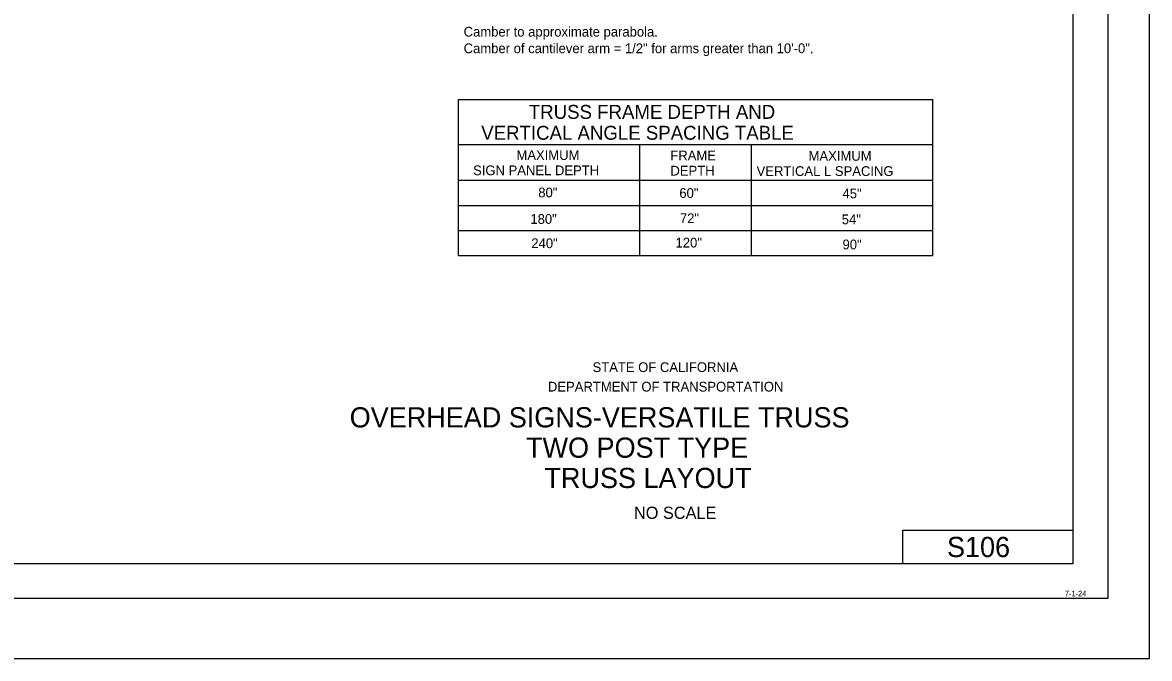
# Model space of a CAD drawing. Extents: x -893 to 867, y -474 to 712.
# Drawn here: x 58 to 867, y -474 to -18 of the extents above; entities that cross this region are included whole.
import ezdxf

# ---------------------------------------------------------------- set-up
doc = ezdxf.new("R2010")
doc.units = 0
for name, color, linetype in [('border_INSIDE-BORDER-anno', 7, 'Continuous'), ('border_PLOTTING-ELEMENTS', 7, 'Continuous'), ('border_rw_22x34_Cut_Lines', 7, 'Continuous'), ('border_SHEET', 7, 'Continuous'), ('border_WITHIN-BORDER-anno', 7, 'Continuous'), ('str_Text-A', 7, 'Continuous'), ('str_Text-B', 7, 'Continuous')]:
    doc.layers.add(name, color=color, linetype=linetype)

msp = doc.modelspace()

# ---------------------------------------------------------------- linework, layer by layer
at = {"layer": 'border_PLOTTING-ELEMENTS'}
for points in [[(-893.45, -474.04), (866.55, -474.04), (866.55, 711.96), (-893.45, 711.96)], [(-863.45, 668.96), (836.55, 668.96), (836.55, -431.04), (-863.45, -431.04)]]:
    msp.add_lwpolyline(points, close=True, dxfattribs=at)
at = {"layer": 'border_rw_22x34_Cut_Lines'}
msp.add_lwpolyline([(-863.45, 668.96), (836.55, 668.96), (836.55, -431.04), (-863.45, -431.04)], close=True, dxfattribs=at)
at = {"layer": 'border_SHEET'}
for p, q in [((811.55, 643.96), (811.55, -406.04)), ((689.52, -406.04), (689.52, -382.04)), ((689.52, -382.04), (811.52, -382.04)), ((811.55, -406.04), (-813.45, -406.04))]:
    msp.add_line(p, q, dxfattribs=at)
at = {"layer": 'str_Text-A'}
for p, q in [((370.52, -184.88), (370.52, -72.95)), ((370.52, -72.95), (710.94, -72.95)), ((710.94, -184.88), (710.94, -72.95)), ((370.52, -105.18), (710.94, -105.18)), ((370.52, -184.88), (710.94, -184.88))]:
    msp.add_line(p, q, dxfattribs=at)
at = {"layer": 'str_Text-B'}
for p, q in [((500.62, -184.88), (500.62, -105.18)), ((580.83, -184.88), (580.83, -105.18)), ((370.52, -130.88), (710.94, -130.88)), ((370.52, -148.88), (710.94, -148.88)), ((370.52, -166.88), (710.94, -166.88))]:
    msp.add_line(p, q, dxfattribs=at)

# ---------------------------------------------------------------- texts
at = {"layer": 'border_INSIDE-BORDER-anno'}
for s, height, p in [('STATE OF CALIFORNIA', 7, (466.78, -268.49)), ('DEPARTMENT OF TRANSPORTATION', 7, (434.75, -282.49)), ('OVERHEAD SIGNS-VERSATILE TRUSS', 14.5, (292.45, -308.24)), ('TWO POST TYPE', 14.5, (419.06, -329.99)), ('TRUSS LAYOUT', 14.5, (432.25, -351.74)), ('NO SCALE', 8.75, (496.52, -373.86))]:
    msp.add_text(s, height=height, dxfattribs=at).set_placement(p)
at = {"layer": 'border_WITHIN-BORDER-anno'}
for s, height, p in [('S106', 14.5, (721.2, -401.29)), ('7-1-24', 4, (805.79, -429.47))]:
    msp.add_text(s, height=height, dxfattribs=at).set_placement(p)
at = {"layer": 'str_Text-A'}
for s, height, p in [('Camber to approximate parabola.', 7, (374.25, -27.74)), ('Camber of cantilever arm = 1/2" for arms greater than 10\'-0".', 7, (374.25, -39.64)), ('TRUSS FRAME DEPTH AND', 10, (421.05, -86.78)), ('VERTICAL ANGLE SPACING TABLE', 10, (386.88, -101.78)), ('MAXIMUM', 7, (412.16, -116.28)), ('FRAME', 7, (522.61, -116.55)), ('MAXIMUM', 7, (621.85, -116.84)), ('SIGN PANEL DEPTH', 7, (381.01, -127.22)), ('DEPTH', 7, (522.67, -127.49)), ('VERTICAL L SPACING ', 7, (584.54, -127.77)), ('80"', 7, (427.84, -143.13)), ('60"', 7, (529.09, -143.53)), ('45"', 7, (646.22, -143.83)), ('180"', 7, (422.17, -162.14)), ('72"', 7, (529.48, -161.64)), ('54"', 7, (645.65, -162.42)), ('240"', 7, (422.85, -179.57)), ('120"', 7, (526.34, -179.12)), ('90"', 7, (646.22, -180.42))]:
    msp.add_text(s, height=height, dxfattribs=at).set_placement(p)

doc.saveas('drawing.dxf')
